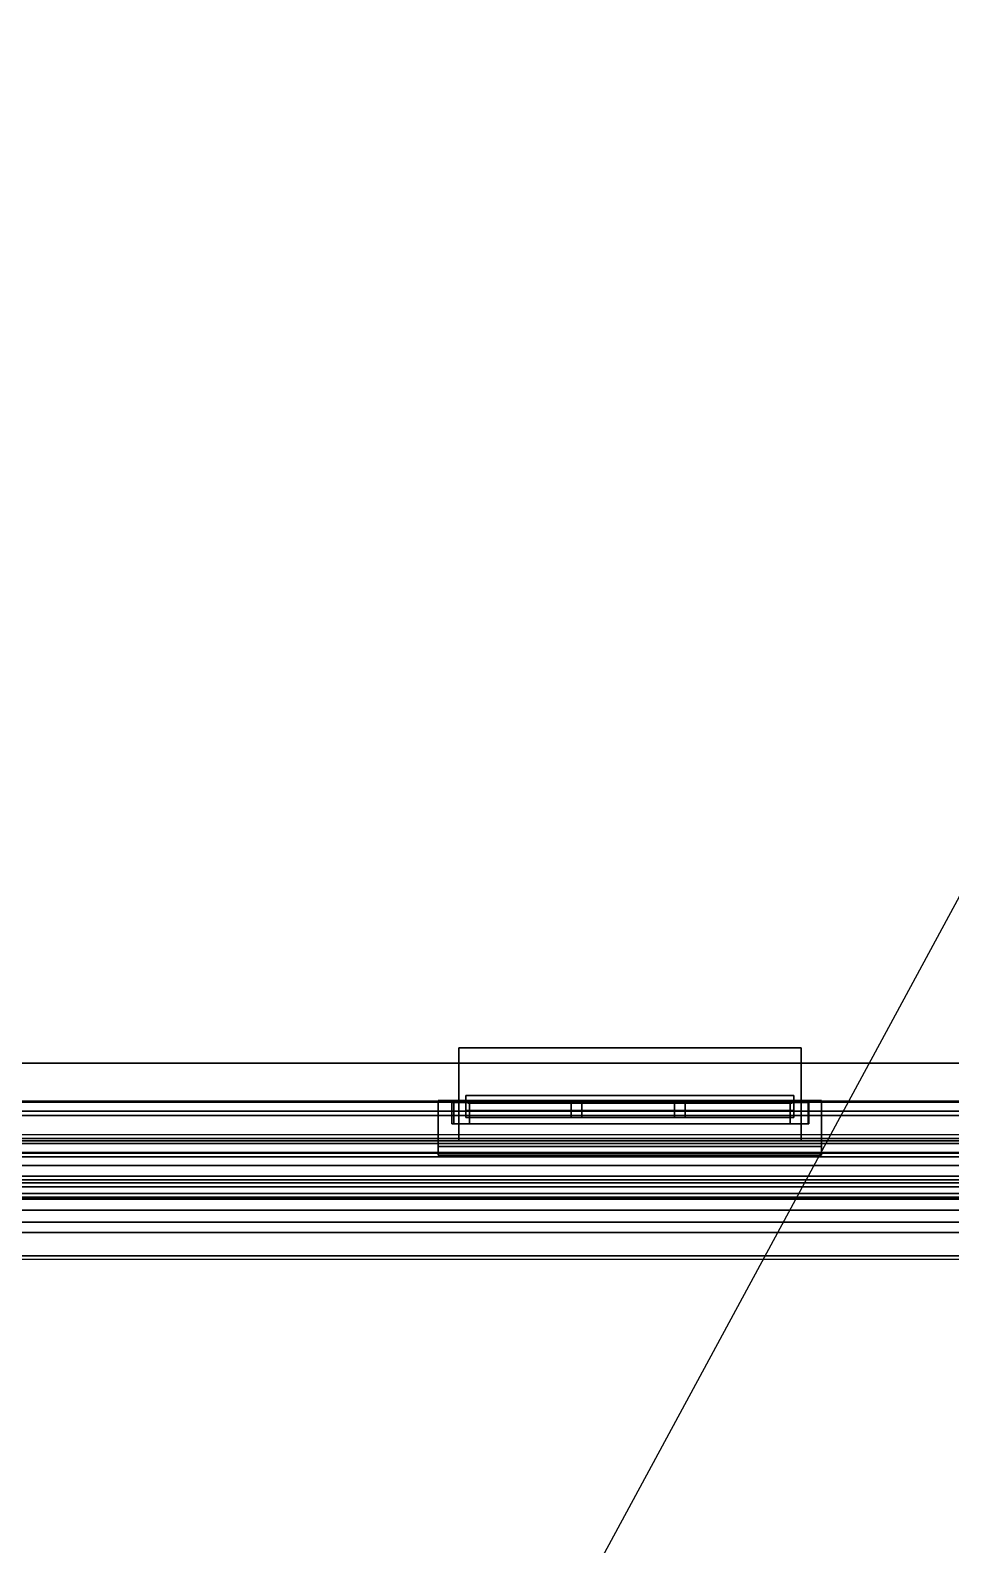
# Model space of a CAD drawing. Extents: x -152 to 154, y -106 to 95.
# Drawn here: x 51.63 to 77.45, y -63.51 to -21.02 of the extents above; entities that cross this region are included whole.
import ezdxf

# ---------------------------------------------------------------- set-up
doc = ezdxf.new("R2010")
doc.units = 0
for name, color, linetype in [('GLASS', 19, 'CONTINUOUS'), ('GROUND1', 253, 'CONTINUOUS'), ('ROOF1', 37, 'CONTINUOUS'), ('ROOF2', 59, 'CONTINUOUS'), ('WALL', 254, 'CONTINUOUS'), ('WALLBASE', 250, 'CONTINUOUS'), ('WALLCOV', 37, 'CONTINUOUS'), ('WALLVERT', 37, 'CONTINUOUS'), ('WINDOW', 9, 'CONTINUOUS')]:
    doc.layers.add(name, color=color, linetype=linetype)

msp = doc.modelspace()

# ---------------------------------------------------------------- linework, layer by layer
at = {"layer": 'GLASS'}
for points in [[(73, -51.123505, 87), (63.899994, -51.123505, 87), (63.899994, -51.123505, 61), (73, -51.123505, 61)], [(73, -51.123505, 50), (63.899994, -51.123505, 50), (63.899994, -51.123505, 24), (73, -51.123505, 24)], [(73, -51.123505, 16.5), (63.899994, -51.123505, 16.5), (63.899994, -51.123505, 5.5), (73, -51.123505, 5.5)]]:
    msp.add_3dface(points, dxfattribs=at)
at = {"layer": 'GROUND1', "invisible_edges": 8}
for points in [[(-151.5, 95, -0.075062), (-151.5, -80, -0.075062), (153.5, 95, -0.075062)], [(-151.5, -80, -0.075062), (-56.949997, -80, -0.075062), (153.5, 95, -0.075062)], [(-56.949997, -80, -0.075062), (-56.949997, -106, -0.075062), (153.5, 95, -0.075062)], [(153.5, 95, -0.075062), (-56.949997, -106, -0.075062), (58.949997, -80, -0.075062)], [(153.5, -80, -0.075062), (153.5, 95, -0.075062), (58.949997, -80, -0.075062)]]:
    msp.add_3dface(points, dxfattribs=at)
at = {"layer": 'ROOF1'}
msp.add_3dface([(127.5, -52, 105.704536), (82.527527, 10, 135.704529), (0.5, 10, 135.704529), (0.5, -52, 105.704536)], dxfattribs=at)
at = {"layer": 'ROOF2'}
msp.add_3dface([(132.100006, -55.5, 107.236023), (132.100006, 73.800003, 107.236023), (-130, 73.800003, 107.236023), (-130, -55.5, 107.236023)], dxfattribs=at)
at = {"layer": 'WALL'}
for points in [[(63.649994, -49.568542, 87.199997), (63.649994, -52.168549, 87.199997), (63.649994, -52.168549, 60.800003), (63.649994, -49.568542, 60.800003)], [(63.649994, -52.168549, 60.800003), (73.25, -52.168549, 60.800003), (73.25, -49.568542, 60.800003), (63.649994, -49.568542, 60.800003)], [(73.25, -52.168549, 87.199997), (63.649994, -52.168549, 87.199997), (63.649994, -49.568542, 87.199997), (73.25, -49.568542, 87.199997)], [(63.649994, -49.568542, 50.200001), (63.649994, -52.168549, 50.200001), (63.649994, -52.168549, 23.800003), (63.649994, -49.568542, 23.800003)], [(63.649994, -52.168549, 23.800003), (73.25, -52.168549, 23.800003), (73.25, -49.568542, 23.800003), (63.649994, -49.568542, 23.800003)], [(73.25, -52.168549, 50.200001), (63.649994, -52.168549, 50.200001), (63.649994, -49.568542, 50.200001), (73.25, -49.568542, 50.200001)], [(73.25, -52.168549, 60.800003), (73.25, -52.168549, 87.199997), (73.25, -49.568542, 87.199997), (73.25, -49.568542, 60.800003)], [(73.25, -52.168549, 23.800003), (73.25, -52.168549, 50.200001), (73.25, -49.568542, 50.200001), (73.25, -49.568542, 23.800003)]]:
    msp.add_3dface(points, dxfattribs=at)
at = {"layer": 'WALL', "invisible_edges": 8}
for points in [[(50.75, -52.168549, 60.800003), (34.75, -52.168549, 55), (57.25, -52.168549, 55)], [(41.149994, -52.168549, 87.199997), (57.25, -52.168549, 100), (34.75, -52.168549, 100)], [(50.75, -52.168549, 23.800003), (34.75, -52.168549, 19.299999), (57.25, -52.168549, 19.299999)], [(41.149994, -52.168549, 50.200001), (57.25, -52.168549, 55), (34.75, -52.168549, 55)], [(57.25, -52.168549, 100), (41.149994, -52.168549, 87.199997), (50.75, -52.168549, 87.199997)], [(57.25, -52.168549, 55), (41.149994, -52.168549, 50.200001), (50.75, -52.168549, 50.200001)], [(57.25, -52.168549, 100), (50.75, -52.168549, 60.800003), (57.25, -52.168549, 55)], [(57.25, -52.168549, 100), (50.75, -52.168549, 87.199997), (50.75, -52.168549, 60.800003)], [(57.25, -52.168549, 55), (50.75, -52.168549, 23.800003), (57.25, -52.168549, 19.299999)], [(57.25, -52.168549, 55), (50.75, -52.168549, 50.200001), (50.75, -52.168549, 23.800003)], [(73.25, -52.168549, 60.800003), (57.25, -52.168549, 55), (79.75, -52.168549, 55)], [(63.649994, -52.168549, 60.800003), (57.25, -52.168549, 55), (73.25, -52.168549, 60.800003)], [(57.25, -52.168549, 55), (63.649994, -52.168549, 60.800003), (57.25, -52.168549, 100)], [(63.649994, -52.168549, 60.800003), (63.649994, -52.168549, 87.199997), (57.25, -52.168549, 100)], [(63.649994, -52.168549, 87.199997), (79.75, -52.168549, 100), (57.25, -52.168549, 100)], [(73.25, -52.168549, 23.800003), (57.25, -52.168549, 19.299999), (79.75, -52.168549, 19.299999)], [(63.649994, -52.168549, 23.800003), (57.25, -52.168549, 19.299999), (73.25, -52.168549, 23.800003)], [(57.25, -52.168549, 19.299999), (63.649994, -52.168549, 23.800003), (57.25, -52.168549, 55)], [(63.649994, -52.168549, 23.800003), (63.649994, -52.168549, 50.200001), (57.25, -52.168549, 55)], [(63.649994, -52.168549, 50.200001), (79.75, -52.168549, 55), (57.25, -52.168549, 55)], [(79.75, -52.168549, 100), (63.649994, -52.168549, 87.199997), (73.25, -52.168549, 87.199997)], [(79.75, -52.168549, 55), (63.649994, -52.168549, 50.200001), (73.25, -52.168549, 50.200001)], [(79.75, -52.168549, 100), (73.25, -52.168549, 60.800003), (79.75, -52.168549, 55)], [(79.75, -52.168549, 100), (73.25, -52.168549, 87.199997), (73.25, -52.168549, 60.800003)], [(79.75, -52.168549, 55), (73.25, -52.168549, 23.800003), (79.75, -52.168549, 19.299999)], [(79.75, -52.168549, 55), (73.25, -52.168549, 50.200001), (73.25, -52.168549, 23.800003)]]:
    msp.add_3dface(points, dxfattribs=at)
at = {"layer": 'WALLBASE'}
for points in [[(63.649994, -49.568542, 16.700001), (63.649994, -52.168549, 16.700001), (63.649994, -52.168549, 5.300003), (63.649994, -49.568542, 5.300003)], [(63.649994, -52.168549, 5.300003), (73.25, -52.168549, 5.300003), (73.25, -49.568542, 5.300003), (63.649994, -49.568542, 5.300003)], [(73.25, -52.168549, 16.700001), (63.649994, -52.168549, 16.700001), (63.649994, -49.568542, 16.700001), (73.25, -49.568542, 16.700001)], [(73.25, -52.168549, 5.300003), (73.25, -52.168549, 16.700001), (73.25, -49.568542, 16.700001), (73.25, -49.568542, 5.300003)]]:
    msp.add_3dface(points, dxfattribs=at)
at = {"layer": 'WALLBASE', "invisible_edges": 8}
for points in [[(50.75, -52.168549, 5.300003), (34.75, -52.168549, -0.5), (57.25, -52.168549, -0.5)], [(41.149994, -52.168549, 16.700001), (57.25, -52.168549, 19.299999), (34.75, -52.168549, 19.299999)], [(57.25, -52.168549, 19.299999), (41.149994, -52.168549, 16.700001), (50.75, -52.168549, 16.700001)], [(57.25, -52.168549, 19.299999), (50.75, -52.168549, 5.300003), (57.25, -52.168549, -0.5)], [(57.25, -52.168549, 19.299999), (50.75, -52.168549, 16.700001), (50.75, -52.168549, 5.300003)], [(73.25, -52.168549, 5.300003), (57.25, -52.168549, -0.5), (79.75, -52.168549, -0.5)], [(63.649994, -52.168549, 5.300003), (57.25, -52.168549, -0.5), (73.25, -52.168549, 5.300003)], [(57.25, -52.168549, -0.5), (63.649994, -52.168549, 5.300003), (57.25, -52.168549, 19.299999)], [(63.649994, -52.168549, 5.300003), (63.649994, -52.168549, 16.700001), (57.25, -52.168549, 19.299999)], [(63.649994, -52.168549, 16.700001), (79.75, -52.168549, 19.299999), (57.25, -52.168549, 19.299999)], [(79.75, -52.168549, 19.299999), (63.649994, -52.168549, 16.700001), (73.25, -52.168549, 16.700001)], [(79.75, -52.168549, 19.299999), (73.25, -52.168549, 5.300003), (79.75, -52.168549, -0.5)], [(79.75, -52.168549, 19.299999), (73.25, -52.168549, 16.700001), (73.25, -52.168549, 5.300003)]]:
    msp.add_3dface(points, dxfattribs=at)
at = {"layer": 'WALLCOV'}
for points in [[(128.44664, -51.346649, 105.219116), (130.874268, -53.774277, 105.273132), (-128.474274, -53.774277, 105.273132), (-126.046646, -51.346649, 105.219116)], [(128.560883, -51.460892, 102.896202), (128.18959, -51.0896, 103.112289), (-125.789597, -51.0896, 103.112289), (-126.160889, -51.460892, 102.896202)], [(128.161041, -51.061035, 104.949005), (128.44664, -51.346649, 105.219116), (-126.046646, -51.346649, 105.219116), (-125.761047, -51.061035, 104.949005)], [(128.18959, -51.0896, 103.112289), (128.161041, -51.061035, 104.949005), (-125.761047, -51.061035, 104.949005), (-125.789597, -51.0896, 103.112289)], [(129.729019, -52.629028, 102.834152), (128.560883, -51.460892, 102.896202), (-126.160889, -51.460892, 102.896202), (-127.329025, -52.629028, 102.834152)], [(129.199997, -52.100006, 100.1269), (129.971191, -52.871185, 100.035751), (-127.571198, -52.871185, 100.035751), (-126.800003, -52.100006, 100.1269)], [(129.271591, -52.171585, 102.591988), (129.729019, -52.629028, 102.834152), (-127.329025, -52.629028, 102.834152), (-126.871597, -52.171585, 102.591988)], [(129.621384, -52.521393, 101.246597), (129.35231, -52.252319, 101.085152), (-126.952316, -52.252319, 101.085152), (-127.22139, -52.521393, 101.246597)], [(129.35231, -52.252319, 101.085152), (129.271591, -52.171585, 102.591988), (-126.871597, -52.171585, 102.591988), (-126.952316, -52.252319, 101.085152)], [(130.267166, -53.167175, 101.085152), (129.621384, -52.521393, 101.246597), (-127.22139, -52.521393, 101.246597), (-127.867172, -53.167175, 101.085152)], [(129.971191, -52.871185, 100.035751), (130.267166, -53.167175, 99.524506), (-127.867172, -53.167175, 99.524506), (-127.571198, -52.871185, 100.035751)], [(130.267166, -53.167175, 99.524506), (130.912964, -53.812958, 99.524506), (-128.51297, -53.812958, 99.524506), (-127.867172, -53.167175, 99.524506)], [(130.859146, -53.75914, 101.246597), (130.455521, -53.35553, 101.273506), (-128.055527, -53.35553, 101.273506), (-128.459152, -53.75914, 101.246597)], [(130.563156, -53.463165, 100.789169), (130.859146, -53.75914, 101.246597), (-128.459152, -53.75914, 101.246597), (-128.163162, -53.463165, 100.789169)], [(130.751511, -53.65152, 100.600815), (130.374802, -53.274811, 100.627716), (-127.974808, -53.274811, 100.627716), (-128.351517, -53.65152, 100.600815)], [(130.374802, -53.274811, 100.627716), (130.563156, -53.463165, 100.789169), (-128.163162, -53.463165, 100.789169), (-127.974808, -53.274811, 100.627716)], [(130.455521, -53.35553, 101.273506), (130.267166, -53.167175, 101.085152), (-127.867172, -53.167175, 101.085152), (-128.055527, -53.35553, 101.273506)], [(130.874268, -53.774277, 105.273132), (131.216995, -54.117004, 105.543243), (-128.817001, -54.117004, 105.543243), (-128.474274, -53.774277, 105.273132)], [(130.912964, -53.812958, 99.766678), (130.751511, -53.65152, 100.008842), (-128.351517, -53.65152, 100.008842), (-128.51297, -53.812958, 99.766678)], [(130.912964, -53.812958, 99.524506), (130.912964, -53.812958, 99.766678), (-128.51297, -53.812958, 99.766678), (-128.51297, -53.812958, 99.524506)], [(130.751511, -53.65152, 100.008842), (130.751511, -53.65152, 100.600815), (-128.351517, -53.65152, 100.600815), (-128.351517, -53.65152, 100.008842)], [(131.216995, -54.117004, 106.029434), (131.559723, -54.459732, 106.056442), (-129.159729, -54.459732, 106.056442), (-128.817001, -54.117004, 106.029434)], [(131.216995, -54.117004, 105.543243), (131.216995, -54.117004, 106.029434), (-128.817001, -54.117004, 106.029434), (-128.817001, -54.117004, 105.543243)], [(131.845322, -54.745331, 106.677689), (132.502213, -55.402222, 106.785728), (-130.102219, -55.402222, 106.785728), (-129.445328, -54.745331, 106.677689)], [(131.559723, -54.459732, 106.434586), (131.845322, -54.745331, 106.677689), (-129.445328, -54.745331, 106.677689), (-129.159729, -54.459732, 106.434586)], [(131.559723, -54.459732, 106.056442), (131.559723, -54.459732, 106.434586), (-129.159729, -54.459732, 106.434586), (-129.159729, -54.459732, 106.056442)], [(132.502213, -55.402222, 106.785728), (132.507172, -55.407181, 107.244904), (-130.107178, -55.407181, 107.244904), (-130.102219, -55.402222, 106.785728)]]:
    msp.add_3dface(points, dxfattribs=at)
at = {"layer": 'WALLVERT'}
for points in [[(-120.5, -50, 19), (-120.5, -50, 22), (124.5, -50, 22), (124.5, -50, 19)], [(-120.5, -50, 22), (-120.5, -52.5, 22), (124.5, -52.5, 22), (124.5, -50, 22)], [(124.5, -52.5, 19), (-120.5, -52.5, 19), (-120.5, -50, 19), (124.5, -50, 19)], [(124.5, -52.5, 22), (-120.5, -52.5, 22), (-120.5, -52.5, 19), (124.5, -52.5, 19)]]:
    msp.add_3dface(points, dxfattribs=at)
at = {"layer": 'WINDOW'}
for points in [[(73.050003, -50.899994, 71.849998), (63.849991, -50.899994, 71.849998), (63.849991, -50.899994, 72.150002), (73.050003, -50.899994, 72.150002)], [(63.849991, -50.899994, 72.150002), (63.849991, -51.323502, 72.150002), (73.050003, -51.323502, 72.150002), (73.050003, -50.899994, 72.150002)], [(63.849991, -50.899994, 71.849998), (63.849991, -51.323502, 71.849998), (63.849991, -51.323502, 72.150002), (63.849991, -50.899994, 72.150002)], [(73.050003, -51.323502, 71.849998), (63.849991, -51.323502, 71.849998), (63.849991, -50.899994, 71.849998), (73.050003, -50.899994, 71.849998)], [(73.050003, -50.899994, 34.849998), (63.849991, -50.899994, 34.849998), (63.849991, -50.899994, 35.150002), (73.050003, -50.899994, 35.150002)], [(63.849991, -50.899994, 35.150002), (63.849991, -51.323502, 35.150002), (73.050003, -51.323502, 35.150002), (73.050003, -50.899994, 35.150002)], [(63.849991, -50.899994, 34.849998), (63.849991, -51.323502, 34.849998), (63.849991, -51.323502, 35.150002), (63.849991, -50.899994, 35.150002)], [(73.050003, -51.323502, 34.849998), (63.849991, -51.323502, 34.849998), (63.849991, -50.899994, 34.849998), (73.050003, -50.899994, 34.849998)], [(73.050003, -51.323502, 72.150002), (73.050003, -51.323502, 71.849998), (73.050003, -50.899994, 71.849998), (73.050003, -50.899994, 72.150002)], [(73.050003, -51.323502, 35.150002), (73.050003, -51.323502, 34.849998), (73.050003, -50.899994, 34.849998), (73.050003, -50.899994, 35.150002)], [(73.825745, -51.045197, 60.849998), (63.074249, -51.045197, 60.849998), (63.074249, -51.045197, 61.150002), (73.825745, -51.045197, 61.150002)], [(73.825745, -52.57782, 60.849998), (63.074249, -52.57782, 60.849998), (63.074249, -51.045197, 60.849998), (73.825745, -51.045197, 60.849998)], [(63.074249, -51.045197, 61.150002), (63.074249, -52.336792, 61.150002), (73.825745, -52.336792, 61.150002), (73.825745, -51.045197, 61.150002)], [(63.074249, -51.045197, 60.550003), (63.074249, -51.045197, 60.849998), (73.825745, -51.045197, 60.849998), (73.825745, -51.045197, 60.550003)], [(63.074249, -51.045197, 60.849998), (63.074249, -52.57782, 60.849998), (73.825745, -52.57782, 60.849998), (73.825745, -51.045197, 60.849998)], [(73.825745, -52.336792, 60.550003), (63.074249, -52.336792, 60.550003), (63.074249, -51.045197, 60.550003), (73.825745, -51.045197, 60.550003)], [(73.825745, -51.045197, 23.849998), (63.074249, -51.045197, 23.849998), (63.074249, -51.045197, 24.150002), (73.825745, -51.045197, 24.150002)], [(73.825745, -52.57782, 23.849998), (63.074249, -52.57782, 23.849998), (63.074249, -51.045197, 23.849998), (73.825745, -51.045197, 23.849998)], [(63.074249, -51.045197, 24.150002), (63.074249, -52.336792, 24.150002), (73.825745, -52.336792, 24.150002), (73.825745, -51.045197, 24.150002)], [(63.074249, -51.045197, 23.550003), (63.074249, -51.045197, 23.849998), (73.825745, -51.045197, 23.849998), (73.825745, -51.045197, 23.550003)], [(63.074249, -51.045197, 23.849998), (63.074249, -52.57782, 23.849998), (73.825745, -52.57782, 23.849998), (73.825745, -51.045197, 23.849998)], [(73.825745, -52.336792, 23.550003), (63.074249, -52.336792, 23.550003), (63.074249, -51.045197, 23.550003), (73.825745, -51.045197, 23.550003)], [(73.825745, -51.045197, 5.349998), (63.074249, -51.045197, 5.349998), (63.074249, -51.045197, 5.650002), (73.825745, -51.045197, 5.650002)], [(73.825745, -52.57782, 5.349998), (63.074249, -52.57782, 5.349998), (63.074249, -51.045197, 5.349998), (73.825745, -51.045197, 5.349998)], [(63.074249, -51.045197, 5.650002), (63.074249, -52.336792, 5.650002), (73.825745, -52.336792, 5.650002), (73.825745, -51.045197, 5.650002)], [(63.074249, -51.045197, 5.050003), (63.074249, -51.045197, 5.349998), (73.825745, -51.045197, 5.349998), (73.825745, -51.045197, 5.050003)], [(63.074249, -51.045197, 5.349998), (63.074249, -52.57782, 5.349998), (73.825745, -52.57782, 5.349998), (73.825745, -51.045197, 5.349998)], [(73.825745, -52.336792, 5.050003), (63.074249, -52.336792, 5.050003), (63.074249, -51.045197, 5.050003), (73.825745, -51.045197, 5.050003)], [(63.949997, -51.699997, 60.626999), (63.449997, -51.699997, 60.626999), (63.449997, -51.100006, 60.626999), (63.949997, -51.100006, 60.626999)], [(63.449997, -51.100006, 87.488998), (63.449997, -51.699997, 87.488998), (63.949997, -51.699997, 87.488998), (63.949997, -51.100006, 87.488998)], [(63.449997, -51.100006, 60.626999), (63.449997, -51.100006, 87.488998), (63.949997, -51.100006, 87.488998), (63.949997, -51.100006, 60.626999)], [(63.449997, -51.699997, 60.626999), (63.449997, -51.699997, 87.488998), (63.449997, -51.100006, 87.488998), (63.449997, -51.100006, 60.626999)], [(63.949997, -51.699997, 23.626999), (63.449997, -51.699997, 23.626999), (63.449997, -51.100006, 23.626999), (63.949997, -51.100006, 23.626999)], [(63.449997, -51.100006, 50.488998), (63.449997, -51.699997, 50.488998), (63.949997, -51.699997, 50.488998), (63.949997, -51.100006, 50.488998)], [(63.449997, -51.100006, 23.626999), (63.449997, -51.100006, 50.488998), (63.949997, -51.100006, 50.488998), (63.949997, -51.100006, 23.626999)], [(63.449997, -51.699997, 23.626999), (63.449997, -51.699997, 50.488998), (63.449997, -51.100006, 50.488998), (63.449997, -51.100006, 23.626999)], [(63.949997, -51.699997, 5.126999), (63.449997, -51.699997, 5.126999), (63.449997, -51.100006, 5.126999), (63.949997, -51.100006, 5.126999)], [(63.449997, -51.100006, 16.988998), (63.449997, -51.699997, 16.988998), (63.949997, -51.699997, 16.988998), (63.949997, -51.100006, 16.988998)], [(63.449997, -51.100006, 5.126999), (63.449997, -51.100006, 16.988998), (63.949997, -51.100006, 16.988998), (63.949997, -51.100006, 5.126999)], [(63.449997, -51.699997, 5.126999), (63.449997, -51.699997, 16.988998), (63.449997, -51.100006, 16.988998), (63.449997, -51.100006, 5.126999)], [(63.511002, -51.100006, 87.5), (63.511002, -51.699997, 87.5), (73.472992, -51.699997, 87.5), (73.472992, -51.100006, 87.5)], [(63.511002, -51.100006, 87), (63.511002, -51.699997, 87), (63.511002, -51.699997, 87.5), (63.511002, -51.100006, 87.5)], [(73.472992, -51.100006, 87), (63.511002, -51.100006, 87), (63.511002, -51.100006, 87.5), (73.472992, -51.100006, 87.5)], [(73.472992, -51.699997, 87), (63.511002, -51.699997, 87), (63.511002, -51.100006, 87), (73.472992, -51.100006, 87)], [(63.511002, -51.100006, 50.5), (63.511002, -51.699997, 50.5), (73.472992, -51.699997, 50.5), (73.472992, -51.100006, 50.5)], [(63.511002, -51.100006, 50), (63.511002, -51.699997, 50), (63.511002, -51.699997, 50.5), (63.511002, -51.100006, 50.5)], [(73.472992, -51.100006, 50), (63.511002, -51.100006, 50), (63.511002, -51.100006, 50.5), (73.472992, -51.100006, 50.5)], [(73.472992, -51.699997, 50), (63.511002, -51.699997, 50), (63.511002, -51.100006, 50), (73.472992, -51.100006, 50)], [(63.511002, -51.100006, 17), (63.511002, -51.699997, 17), (73.472992, -51.699997, 17), (73.472992, -51.100006, 17)], [(63.511002, -51.100006, 16.5), (63.511002, -51.699997, 16.5), (63.511002, -51.699997, 17), (63.511002, -51.100006, 17)], [(73.472992, -51.100006, 16.5), (63.511002, -51.100006, 16.5), (63.511002, -51.100006, 17), (73.472992, -51.100006, 17)], [(73.472992, -51.699997, 16.5), (63.511002, -51.699997, 16.5), (63.511002, -51.100006, 16.5), (73.472992, -51.100006, 16.5)], [(73.050003, -51.100006, 64.449997), (63.849991, -51.100006, 64.449997), (63.849991, -51.100006, 64.75), (73.050003, -51.100006, 64.75)], [(63.849991, -51.100006, 64.75), (63.849991, -51.523499, 64.75), (73.050003, -51.523499, 64.75), (73.050003, -51.100006, 64.75)], [(63.849991, -51.100006, 64.449997), (63.849991, -51.523499, 64.449997), (63.849991, -51.523499, 64.75), (63.849991, -51.100006, 64.75)], [(73.050003, -51.523499, 64.449997), (63.849991, -51.523499, 64.449997), (63.849991, -51.100006, 64.449997), (73.050003, -51.100006, 64.449997)], [(73.050003, -51.100006, 68.25), (63.849991, -51.100006, 68.25), (63.849991, -51.100006, 68.550003), (73.050003, -51.100006, 68.550003)], [(63.849991, -51.100006, 68.550003), (63.849991, -51.523499, 68.550003), (73.050003, -51.523499, 68.550003), (73.050003, -51.100006, 68.550003)], [(63.849991, -51.100006, 68.25), (63.849991, -51.523499, 68.25), (63.849991, -51.523499, 68.550003), (63.849991, -51.100006, 68.550003)], [(73.050003, -51.523499, 68.25), (63.849991, -51.523499, 68.25), (63.849991, -51.100006, 68.25), (73.050003, -51.100006, 68.25)], [(73.050003, -51.100006, 71.998505), (63.849991, -51.100006, 71.998505), (63.849991, -51.100006, 72.601501), (73.050003, -51.100006, 72.601501)], [(63.849991, -51.100006, 72.601501), (63.849991, -51.523499, 72.601501), (73.050003, -51.523499, 72.601501), (73.050003, -51.100006, 72.601501)], [(63.849991, -51.100006, 71.998505), (63.849991, -51.523499, 71.998505), (63.849991, -51.523499, 72.601501), (63.849991, -51.100006, 72.601501)], [(73.050003, -51.523499, 71.998505), (63.849991, -51.523499, 71.998505), (63.849991, -51.100006, 71.998505), (73.050003, -51.100006, 71.998505)], [(73.050003, -51.100006, 75.849998), (63.849991, -51.100006, 75.849998), (63.849991, -51.100006, 76.150002), (73.050003, -51.100006, 76.150002)], [(63.849991, -51.100006, 76.150002), (63.849991, -51.523499, 76.150002), (73.050003, -51.523499, 76.150002), (73.050003, -51.100006, 76.150002)], [(63.849991, -51.100006, 75.849998), (63.849991, -51.523499, 75.849998), (63.849991, -51.523499, 76.150002), (63.849991, -51.100006, 76.150002)], [(73.050003, -51.523499, 75.849998), (63.849991, -51.523499, 75.849998), (63.849991, -51.100006, 75.849998), (73.050003, -51.100006, 75.849998)], [(73.050003, -51.100006, 79.449997), (63.849991, -51.100006, 79.449997), (63.849991, -51.100006, 79.75), (73.050003, -51.100006, 79.75)], [(63.849991, -51.100006, 79.75), (63.849991, -51.523499, 79.75), (73.050003, -51.523499, 79.75), (73.050003, -51.100006, 79.75)], [(63.849991, -51.100006, 79.449997), (63.849991, -51.523499, 79.449997), (63.849991, -51.523499, 79.75), (63.849991, -51.100006, 79.75)], [(73.050003, -51.523499, 79.449997), (63.849991, -51.523499, 79.449997), (63.849991, -51.100006, 79.449997), (73.050003, -51.100006, 79.449997)], [(73.050003, -51.100006, 83.25), (63.849991, -51.100006, 83.25), (63.849991, -51.100006, 83.550003), (73.050003, -51.100006, 83.550003)], [(63.849991, -51.100006, 83.550003), (63.849991, -51.523499, 83.550003), (73.050003, -51.523499, 83.550003), (73.050003, -51.100006, 83.550003)], [(63.849991, -51.100006, 83.25), (63.849991, -51.523499, 83.25), (63.849991, -51.523499, 83.550003), (63.849991, -51.100006, 83.550003)], [(73.050003, -51.523499, 83.25), (63.849991, -51.523499, 83.25), (63.849991, -51.100006, 83.25), (73.050003, -51.100006, 83.25)], [(73.050003, -51.100006, 27.450001), (63.849991, -51.100006, 27.450001), (63.849991, -51.100006, 27.75), (73.050003, -51.100006, 27.75)], [(63.849991, -51.100006, 27.75), (63.849991, -51.523499, 27.75), (73.050003, -51.523499, 27.75), (73.050003, -51.100006, 27.75)], [(63.849991, -51.100006, 27.450001), (63.849991, -51.523499, 27.450001), (63.849991, -51.523499, 27.75), (63.849991, -51.100006, 27.75)], [(73.050003, -51.523499, 27.450001), (63.849991, -51.523499, 27.450001), (63.849991, -51.100006, 27.450001), (73.050003, -51.100006, 27.450001)], [(73.050003, -51.100006, 31.25), (63.849991, -51.100006, 31.25), (63.849991, -51.100006, 31.549999), (73.050003, -51.100006, 31.549999)], [(63.849991, -51.100006, 31.549999), (63.849991, -51.523499, 31.549999), (73.050003, -51.523499, 31.549999), (73.050003, -51.100006, 31.549999)], [(63.849991, -51.100006, 31.25), (63.849991, -51.523499, 31.25), (63.849991, -51.523499, 31.549999), (63.849991, -51.100006, 31.549999)], [(73.050003, -51.523499, 31.25), (63.849991, -51.523499, 31.25), (63.849991, -51.100006, 31.25), (73.050003, -51.100006, 31.25)], [(73.050003, -51.100006, 34.998501), (63.849991, -51.100006, 34.998501), (63.849991, -51.100006, 35.601501), (73.050003, -51.100006, 35.601501)], [(63.849991, -51.100006, 35.601501), (63.849991, -51.523499, 35.601501), (73.050003, -51.523499, 35.601501), (73.050003, -51.100006, 35.601501)], [(63.849991, -51.100006, 34.998501), (63.849991, -51.523499, 34.998501), (63.849991, -51.523499, 35.601501), (63.849991, -51.100006, 35.601501)], [(73.050003, -51.523499, 34.998501), (63.849991, -51.523499, 34.998501), (63.849991, -51.100006, 34.998501), (73.050003, -51.100006, 34.998501)], [(73.050003, -51.100006, 38.849998), (63.849991, -51.100006, 38.849998), (63.849991, -51.100006, 39.150002), (73.050003, -51.100006, 39.150002)], [(63.849991, -51.100006, 39.150002), (63.849991, -51.523499, 39.150002), (73.050003, -51.523499, 39.150002), (73.050003, -51.100006, 39.150002)], [(63.849991, -51.100006, 38.849998), (63.849991, -51.523499, 38.849998), (63.849991, -51.523499, 39.150002), (63.849991, -51.100006, 39.150002)], [(73.050003, -51.523499, 38.849998), (63.849991, -51.523499, 38.849998), (63.849991, -51.100006, 38.849998), (73.050003, -51.100006, 38.849998)], [(73.050003, -51.100006, 42.450001), (63.849991, -51.100006, 42.450001), (63.849991, -51.100006, 42.75), (73.050003, -51.100006, 42.75)], [(63.849991, -51.100006, 42.75), (63.849991, -51.523499, 42.75), (73.050003, -51.523499, 42.75), (73.050003, -51.100006, 42.75)], [(63.849991, -51.100006, 42.450001), (63.849991, -51.523499, 42.450001), (63.849991, -51.523499, 42.75), (63.849991, -51.100006, 42.75)], [(73.050003, -51.523499, 42.450001), (63.849991, -51.523499, 42.450001), (63.849991, -51.100006, 42.450001), (73.050003, -51.100006, 42.450001)], [(73.050003, -51.100006, 46.25), (63.849991, -51.100006, 46.25), (63.849991, -51.100006, 46.549999), (73.050003, -51.100006, 46.549999)], [(63.849991, -51.100006, 46.549999), (63.849991, -51.523499, 46.549999), (73.050003, -51.523499, 46.549999), (73.050003, -51.100006, 46.549999)], [(63.849991, -51.100006, 46.25), (63.849991, -51.523499, 46.25), (63.849991, -51.523499, 46.549999), (63.849991, -51.100006, 46.549999)], [(73.050003, -51.523499, 46.25), (63.849991, -51.523499, 46.25), (63.849991, -51.100006, 46.25), (73.050003, -51.100006, 46.25)], [(73.050003, -51.100006, 8.950001), (63.849991, -51.100006, 8.950001), (63.849991, -51.100006, 9.25), (73.050003, -51.100006, 9.25)], [(63.849991, -51.100006, 9.25), (63.849991, -51.523499, 9.25), (73.050003, -51.523499, 9.25), (73.050003, -51.100006, 9.25)], [(63.849991, -51.100006, 8.950001), (63.849991, -51.523499, 8.950001), (63.849991, -51.523499, 9.25), (63.849991, -51.100006, 9.25)], [(73.050003, -51.523499, 8.950001), (63.849991, -51.523499, 8.950001), (63.849991, -51.100006, 8.950001), (73.050003, -51.100006, 8.950001)], [(73.050003, -51.100006, 12.75), (63.849991, -51.100006, 12.75), (63.849991, -51.100006, 13.049999), (73.050003, -51.100006, 13.049999)], [(63.849991, -51.100006, 13.049999), (63.849991, -51.523499, 13.049999), (73.050003, -51.523499, 13.049999), (73.050003, -51.100006, 13.049999)], [(63.849991, -51.100006, 12.75), (63.849991, -51.523499, 12.75), (63.849991, -51.523499, 13.049999), (63.849991, -51.100006, 13.049999)], [(73.050003, -51.523499, 12.75), (63.849991, -51.523499, 12.75), (63.849991, -51.100006, 12.75), (73.050003, -51.100006, 12.75)], [(63.849991, -51.323502, 72.150002), (63.849991, -51.323502, 71.849998), (73.050003, -51.323502, 71.849998), (73.050003, -51.323502, 72.150002)], [(63.849991, -51.323502, 35.150002), (63.849991, -51.323502, 34.849998), (73.050003, -51.323502, 34.849998), (73.050003, -51.323502, 35.150002)], [(63.949997, -51.100006, 87.488998), (63.949997, -51.699997, 87.488998), (63.949997, -51.699997, 60.626999), (63.949997, -51.100006, 60.626999)], [(63.949997, -51.100006, 50.488998), (63.949997, -51.699997, 50.488998), (63.949997, -51.699997, 23.626999), (63.949997, -51.100006, 23.626999)], [(63.949997, -51.100006, 16.988998), (63.949997, -51.699997, 16.988998), (63.949997, -51.699997, 5.126999), (63.949997, -51.100006, 5.126999)], [(67.099991, -51.100006, 87.399994), (67.099991, -51.100006, 61.099998), (66.800003, -51.100006, 61.099998), (66.800003, -51.100006, 87.399994)], [(66.800003, -51.100006, 61.099998), (66.800003, -51.523499, 61.099998), (66.800003, -51.523499, 87.399994), (66.800003, -51.100006, 87.399994)], [(67.099991, -51.100006, 61.099998), (67.099991, -51.523499, 61.099998), (66.800003, -51.523499, 61.099998), (66.800003, -51.100006, 61.099998)], [(66.800003, -51.523499, 87.399994), (67.099991, -51.523499, 87.399994), (67.099991, -51.100006, 87.399994), (66.800003, -51.100006, 87.399994)], [(67.099991, -51.100006, 50.399998), (67.099991, -51.100006, 24.099998), (66.800003, -51.100006, 24.099998), (66.800003, -51.100006, 50.399998)], [(66.800003, -51.100006, 24.099998), (66.800003, -51.523499, 24.099998), (66.800003, -51.523499, 50.399998), (66.800003, -51.100006, 50.399998)], [(67.099991, -51.100006, 24.099998), (67.099991, -51.523499, 24.099998), (66.800003, -51.523499, 24.099998), (66.800003, -51.100006, 24.099998)], [(66.800003, -51.523499, 50.399998), (67.099991, -51.523499, 50.399998), (67.099991, -51.100006, 50.399998), (66.800003, -51.100006, 50.399998)], [(67.099991, -51.100006, 16.899998), (67.099991, -51.100006, 5.599998), (66.800003, -51.100006, 5.599998), (66.800003, -51.100006, 16.899998)], [(66.800003, -51.100006, 5.599998), (66.800003, -51.523499, 5.599998), (66.800003, -51.523499, 16.899998), (66.800003, -51.100006, 16.899998)], [(67.099991, -51.100006, 5.599998), (67.099991, -51.523499, 5.599998), (66.800003, -51.523499, 5.599998), (66.800003, -51.100006, 5.599998)], [(66.800003, -51.523499, 16.899998), (67.099991, -51.523499, 16.899998), (67.099991, -51.100006, 16.899998), (66.800003, -51.100006, 16.899998)], [(67.099991, -51.523499, 87.399994), (67.099991, -51.523499, 61.099998), (67.099991, -51.100006, 61.099998), (67.099991, -51.100006, 87.399994)], [(67.099991, -51.523499, 50.399998), (67.099991, -51.523499, 24.099998), (67.099991, -51.100006, 24.099998), (67.099991, -51.100006, 50.399998)], [(67.099991, -51.523499, 16.899998), (67.099991, -51.523499, 5.599998), (67.099991, -51.100006, 5.599998), (67.099991, -51.100006, 16.899998)], [(70, -51.100006, 87.399994), (70, -51.100006, 61.099998), (69.699997, -51.100006, 61.099998), (69.699997, -51.100006, 87.399994)], [(69.699997, -51.100006, 61.099998), (69.699997, -51.523499, 61.099998), (69.699997, -51.523499, 87.399994), (69.699997, -51.100006, 87.399994)], [(70, -51.100006, 61.099998), (70, -51.523499, 61.099998), (69.699997, -51.523499, 61.099998), (69.699997, -51.100006, 61.099998)], [(69.699997, -51.523499, 87.399994), (70, -51.523499, 87.399994), (70, -51.100006, 87.399994), (69.699997, -51.100006, 87.399994)], [(70, -51.100006, 50.399998), (70, -51.100006, 24.099998), (69.699997, -51.100006, 24.099998), (69.699997, -51.100006, 50.399998)], [(69.699997, -51.100006, 24.099998), (69.699997, -51.523499, 24.099998), (69.699997, -51.523499, 50.399998), (69.699997, -51.100006, 50.399998)], [(70, -51.100006, 24.099998), (70, -51.523499, 24.099998), (69.699997, -51.523499, 24.099998), (69.699997, -51.100006, 24.099998)], [(69.699997, -51.523499, 50.399998), (70, -51.523499, 50.399998), (70, -51.100006, 50.399998), (69.699997, -51.100006, 50.399998)], [(70, -51.100006, 16.899998), (70, -51.100006, 5.599998), (69.699997, -51.100006, 5.599998), (69.699997, -51.100006, 16.899998)], [(69.699997, -51.100006, 5.599998), (69.699997, -51.523499, 5.599998), (69.699997, -51.523499, 16.899998), (69.699997, -51.100006, 16.899998)], [(70, -51.100006, 5.599998), (70, -51.523499, 5.599998), (69.699997, -51.523499, 5.599998), (69.699997, -51.100006, 5.599998)], [(69.699997, -51.523499, 16.899998), (70, -51.523499, 16.899998), (70, -51.100006, 16.899998), (69.699997, -51.100006, 16.899998)], [(70, -51.523499, 87.399994), (70, -51.523499, 61.099998), (70, -51.100006, 61.099998), (70, -51.100006, 87.399994)], [(70, -51.523499, 50.399998), (70, -51.523499, 24.099998), (70, -51.100006, 24.099998), (70, -51.100006, 50.399998)], [(70, -51.523499, 16.899998), (70, -51.523499, 5.599998), (70, -51.100006, 5.599998), (70, -51.100006, 16.899998)], [(73.449997, -51.699997, 60.626999), (72.949997, -51.699997, 60.626999), (72.949997, -51.100006, 60.626999), (73.449997, -51.100006, 60.626999)], [(72.949997, -51.100006, 87.488998), (72.949997, -51.699997, 87.488998), (73.449997, -51.699997, 87.488998), (73.449997, -51.100006, 87.488998)], [(72.949997, -51.100006, 60.626999), (72.949997, -51.100006, 87.488998), (73.449997, -51.100006, 87.488998), (73.449997, -51.100006, 60.626999)], [(72.949997, -51.699997, 60.626999), (72.949997, -51.699997, 87.488998), (72.949997, -51.100006, 87.488998), (72.949997, -51.100006, 60.626999)], [(73.449997, -51.699997, 23.626999), (72.949997, -51.699997, 23.626999), (72.949997, -51.100006, 23.626999), (73.449997, -51.100006, 23.626999)], [(72.949997, -51.100006, 50.488998), (72.949997, -51.699997, 50.488998), (73.449997, -51.699997, 50.488998), (73.449997, -51.100006, 50.488998)], [(72.949997, -51.100006, 23.626999), (72.949997, -51.100006, 50.488998), (73.449997, -51.100006, 50.488998), (73.449997, -51.100006, 23.626999)], [(72.949997, -51.699997, 23.626999), (72.949997, -51.699997, 50.488998), (72.949997, -51.100006, 50.488998), (72.949997, -51.100006, 23.626999)], [(73.449997, -51.699997, 5.126999), (72.949997, -51.699997, 5.126999), (72.949997, -51.100006, 5.126999), (73.449997, -51.100006, 5.126999)], [(72.949997, -51.100006, 16.988998), (72.949997, -51.699997, 16.988998), (73.449997, -51.699997, 16.988998), (73.449997, -51.100006, 16.988998)], [(72.949997, -51.100006, 5.126999), (72.949997, -51.100006, 16.988998), (73.449997, -51.100006, 16.988998), (73.449997, -51.100006, 5.126999)], [(72.949997, -51.699997, 5.126999), (72.949997, -51.699997, 16.988998), (72.949997, -51.100006, 16.988998), (72.949997, -51.100006, 5.126999)], [(73.050003, -51.523499, 64.75), (73.050003, -51.523499, 64.449997), (73.050003, -51.100006, 64.449997), (73.050003, -51.100006, 64.75)], [(73.050003, -51.523499, 68.550003), (73.050003, -51.523499, 68.25), (73.050003, -51.100006, 68.25), (73.050003, -51.100006, 68.550003)], [(73.050003, -51.523499, 72.601501), (73.050003, -51.523499, 71.998505), (73.050003, -51.100006, 71.998505), (73.050003, -51.100006, 72.601501)], [(73.050003, -51.523499, 76.150002), (73.050003, -51.523499, 75.849998), (73.050003, -51.100006, 75.849998), (73.050003, -51.100006, 76.150002)], [(73.050003, -51.523499, 79.75), (73.050003, -51.523499, 79.449997), (73.050003, -51.100006, 79.449997), (73.050003, -51.100006, 79.75)], [(73.050003, -51.523499, 83.550003), (73.050003, -51.523499, 83.25), (73.050003, -51.100006, 83.25), (73.050003, -51.100006, 83.550003)], [(73.050003, -51.523499, 27.75), (73.050003, -51.523499, 27.450001), (73.050003, -51.100006, 27.450001), (73.050003, -51.100006, 27.75)], [(73.050003, -51.523499, 31.549999), (73.050003, -51.523499, 31.25), (73.050003, -51.100006, 31.25), (73.050003, -51.100006, 31.549999)], [(73.050003, -51.523499, 35.601501), (73.050003, -51.523499, 34.998501), (73.050003, -51.100006, 34.998501), (73.050003, -51.100006, 35.601501)], [(73.050003, -51.523499, 39.150002), (73.050003, -51.523499, 38.849998), (73.050003, -51.100006, 38.849998), (73.050003, -51.100006, 39.150002)], [(73.050003, -51.523499, 42.75), (73.050003, -51.523499, 42.450001), (73.050003, -51.100006, 42.450001), (73.050003, -51.100006, 42.75)], [(73.050003, -51.523499, 46.549999), (73.050003, -51.523499, 46.25), (73.050003, -51.100006, 46.25), (73.050003, -51.100006, 46.549999)], [(73.050003, -51.523499, 9.25), (73.050003, -51.523499, 8.950001), (73.050003, -51.100006, 8.950001), (73.050003, -51.100006, 9.25)], [(73.050003, -51.523499, 13.049999), (73.050003, -51.523499, 12.75), (73.050003, -51.100006, 12.75), (73.050003, -51.100006, 13.049999)], [(73.449997, -51.100006, 87.488998), (73.449997, -51.699997, 87.488998), (73.449997, -51.699997, 60.626999), (73.449997, -51.100006, 60.626999)], [(73.449997, -51.100006, 50.488998), (73.449997, -51.699997, 50.488998), (73.449997, -51.699997, 23.626999), (73.449997, -51.100006, 23.626999)], [(73.449997, -51.100006, 16.988998), (73.449997, -51.699997, 16.988998), (73.449997, -51.699997, 5.126999), (73.449997, -51.100006, 5.126999)], [(73.472992, -51.699997, 87.5), (73.472992, -51.699997, 87), (73.472992, -51.100006, 87), (73.472992, -51.100006, 87.5)], [(73.472992, -51.699997, 50.5), (73.472992, -51.699997, 50), (73.472992, -51.100006, 50), (73.472992, -51.100006, 50.5)], [(73.472992, -51.699997, 17), (73.472992, -51.699997, 16.5), (73.472992, -51.100006, 16.5), (73.472992, -51.100006, 17)], [(63.949997, -51.699997, 87.488998), (63.449997, -51.699997, 87.488998), (63.449997, -51.699997, 60.626999), (63.949997, -51.699997, 60.626999)], [(63.949997, -51.699997, 50.488998), (63.449997, -51.699997, 50.488998), (63.449997, -51.699997, 23.626999), (63.949997, -51.699997, 23.626999)], [(63.949997, -51.699997, 16.988998), (63.449997, -51.699997, 16.988998), (63.449997, -51.699997, 5.126999), (63.949997, -51.699997, 5.126999)], [(63.511002, -51.699997, 87.5), (63.511002, -51.699997, 87), (73.472992, -51.699997, 87), (73.472992, -51.699997, 87.5)], [(63.511002, -51.699997, 50.5), (63.511002, -51.699997, 50), (73.472992, -51.699997, 50), (73.472992, -51.699997, 50.5)], [(63.511002, -51.699997, 17), (63.511002, -51.699997, 16.5), (73.472992, -51.699997, 16.5), (73.472992, -51.699997, 17)], [(63.849991, -51.523499, 64.75), (63.849991, -51.523499, 64.449997), (73.050003, -51.523499, 64.449997), (73.050003, -51.523499, 64.75)], [(63.849991, -51.523499, 68.550003), (63.849991, -51.523499, 68.25), (73.050003, -51.523499, 68.25), (73.050003, -51.523499, 68.550003)], [(63.849991, -51.523499, 72.601501), (63.849991, -51.523499, 71.998505), (73.050003, -51.523499, 71.998505), (73.050003, -51.523499, 72.601501)], [(63.849991, -51.523499, 76.150002), (63.849991, -51.523499, 75.849998), (73.050003, -51.523499, 75.849998), (73.050003, -51.523499, 76.150002)], [(63.849991, -51.523499, 79.75), (63.849991, -51.523499, 79.449997), (73.050003, -51.523499, 79.449997), (73.050003, -51.523499, 79.75)], [(63.849991, -51.523499, 83.550003), (63.849991, -51.523499, 83.25), (73.050003, -51.523499, 83.25), (73.050003, -51.523499, 83.550003)], [(63.849991, -51.523499, 27.75), (63.849991, -51.523499, 27.450001), (73.050003, -51.523499, 27.450001), (73.050003, -51.523499, 27.75)], [(63.849991, -51.523499, 31.549999), (63.849991, -51.523499, 31.25), (73.050003, -51.523499, 31.25), (73.050003, -51.523499, 31.549999)], [(63.849991, -51.523499, 35.601501), (63.849991, -51.523499, 34.998501), (73.050003, -51.523499, 34.998501), (73.050003, -51.523499, 35.601501)], [(63.849991, -51.523499, 39.150002), (63.849991, -51.523499, 38.849998), (73.050003, -51.523499, 38.849998), (73.050003, -51.523499, 39.150002)], [(63.849991, -51.523499, 42.75), (63.849991, -51.523499, 42.450001), (73.050003, -51.523499, 42.450001), (73.050003, -51.523499, 42.75)], [(63.849991, -51.523499, 46.549999), (63.849991, -51.523499, 46.25), (73.050003, -51.523499, 46.25), (73.050003, -51.523499, 46.549999)], [(63.849991, -51.523499, 9.25), (63.849991, -51.523499, 8.950001), (73.050003, -51.523499, 8.950001), (73.050003, -51.523499, 9.25)], [(63.849991, -51.523499, 13.049999), (63.849991, -51.523499, 12.75), (73.050003, -51.523499, 12.75), (73.050003, -51.523499, 13.049999)], [(66.800003, -51.523499, 61.099998), (67.099991, -51.523499, 61.099998), (67.099991, -51.523499, 87.399994), (66.800003, -51.523499, 87.399994)], [(66.800003, -51.523499, 24.099998), (67.099991, -51.523499, 24.099998), (67.099991, -51.523499, 50.399998), (66.800003, -51.523499, 50.399998)], [(66.800003, -51.523499, 5.599998), (67.099991, -51.523499, 5.599998), (67.099991, -51.523499, 16.899998), (66.800003, -51.523499, 16.899998)], [(69.699997, -51.523499, 61.099998), (70, -51.523499, 61.099998), (70, -51.523499, 87.399994), (69.699997, -51.523499, 87.399994)], [(69.699997, -51.523499, 24.099998), (70, -51.523499, 24.099998), (70, -51.523499, 50.399998), (69.699997, -51.523499, 50.399998)], [(69.699997, -51.523499, 5.599998), (70, -51.523499, 5.599998), (70, -51.523499, 16.899998), (69.699997, -51.523499, 16.899998)], [(73.449997, -51.699997, 87.488998), (72.949997, -51.699997, 87.488998), (72.949997, -51.699997, 60.626999), (73.449997, -51.699997, 60.626999)], [(73.449997, -51.699997, 50.488998), (72.949997, -51.699997, 50.488998), (72.949997, -51.699997, 23.626999), (73.449997, -51.699997, 23.626999)], [(73.449997, -51.699997, 16.988998), (72.949997, -51.699997, 16.988998), (72.949997, -51.699997, 5.126999), (73.449997, -51.699997, 5.126999)], [(73.825745, -52.339417, 61.025002), (73.825745, -52.336792, 61.150002), (63.074249, -52.336792, 61.150002), (63.074249, -52.339417, 61.025002)], [(63.074249, -52.336792, 60.550003), (73.825745, -52.336792, 60.550003), (73.825745, -52.339417, 60.675003), (63.074249, -52.339417, 60.675003)], [(73.825745, -52.339417, 24.025002), (73.825745, -52.336792, 24.150002), (63.074249, -52.336792, 24.150002), (63.074249, -52.339417, 24.025002)], [(63.074249, -52.336792, 23.550003), (73.825745, -52.336792, 23.550003), (73.825745, -52.339417, 23.675003), (63.074249, -52.339417, 23.675003)], [(73.825745, -52.339417, 5.525002), (73.825745, -52.336792, 5.650002), (63.074249, -52.336792, 5.650002), (63.074249, -52.339417, 5.525002)], [(63.074249, -52.336792, 5.050003), (73.825745, -52.336792, 5.050003), (73.825745, -52.339417, 5.175003), (63.074249, -52.339417, 5.175003)], [(63.074249, -52.339417, 61.025002), (63.074249, -52.57782, 61.024178), (73.825745, -52.57782, 61.024178), (73.825745, -52.339417, 61.025002)], [(73.825745, -52.57782, 60.675819), (63.074249, -52.57782, 60.675819), (63.074249, -52.339417, 60.675003), (73.825745, -52.339417, 60.675003)], [(63.074249, -52.339417, 24.025002), (63.074249, -52.57782, 24.024178), (73.825745, -52.57782, 24.024178), (73.825745, -52.339417, 24.025002)], [(73.825745, -52.57782, 23.675819), (63.074249, -52.57782, 23.675819), (63.074249, -52.339417, 23.675003), (73.825745, -52.339417, 23.675003)], [(63.074249, -52.339417, 5.525002), (63.074249, -52.57782, 5.524178), (73.825745, -52.57782, 5.524178), (73.825745, -52.339417, 5.525002)], [(73.825745, -52.57782, 5.175819), (63.074249, -52.57782, 5.175819), (63.074249, -52.339417, 5.175003), (73.825745, -52.339417, 5.175003)], [(73.825745, -52.57782, 60.849998), (73.825745, -52.57782, 61.024178), (63.074249, -52.57782, 61.024178), (63.074249, -52.57782, 60.849998)], [(63.074249, -52.57782, 60.675819), (73.825745, -52.57782, 60.675819), (73.825745, -52.57782, 60.849998), (63.074249, -52.57782, 60.849998)], [(73.825745, -52.57782, 23.849998), (73.825745, -52.57782, 24.024178), (63.074249, -52.57782, 24.024178), (63.074249, -52.57782, 23.849998)], [(63.074249, -52.57782, 23.675819), (73.825745, -52.57782, 23.675819), (73.825745, -52.57782, 23.849998), (63.074249, -52.57782, 23.849998)], [(73.825745, -52.57782, 5.349998), (73.825745, -52.57782, 5.524178), (63.074249, -52.57782, 5.524178), (63.074249, -52.57782, 5.349998)], [(63.074249, -52.57782, 5.175819), (73.825745, -52.57782, 5.175819), (73.825745, -52.57782, 5.349998), (63.074249, -52.57782, 5.349998)], [(73.825745, -52.57782, 61.024178), (73.825745, -52.34079, 61.025642), (73.825745, -52.336792, 61.150002), (73.825745, -52.339417, 61.025002)], [(73.825745, -52.336792, 60.550003), (73.825745, -52.34079, 60.674355), (73.825745, -52.57782, 60.675819), (73.825745, -52.339417, 60.675003)], [(73.825745, -52.57782, 24.024178), (73.825745, -52.34079, 24.025642), (73.825745, -52.336792, 24.150002), (73.825745, -52.339417, 24.025002)], [(73.825745, -52.336792, 23.550003), (73.825745, -52.34079, 23.674355), (73.825745, -52.57782, 23.675819), (73.825745, -52.339417, 23.675003)], [(73.825745, -52.57782, 5.524178), (73.825745, -52.34079, 5.525642), (73.825745, -52.336792, 5.650002), (73.825745, -52.339417, 5.525002)], [(73.825745, -52.336792, 5.050003), (73.825745, -52.34079, 5.174355), (73.825745, -52.57782, 5.175819), (73.825745, -52.339417, 5.175003)]]:
    msp.add_3dface(points, dxfattribs=at)
at = {"layer": 'WINDOW', "invisible_edges": 8}
for points in [[(63.074249, -51.045197, 61.150002), (63.074249, -51.045197, 60.849998), (63.074249, -52.336792, 61.150002)], [(63.074249, -52.336792, 61.150002), (63.074249, -51.045197, 60.849998), (63.074249, -52.34079, 61.025642)], [(63.074249, -52.34079, 61.025642), (63.074249, -51.045197, 60.849998), (63.074249, -52.57782, 61.024178)], [(63.074249, -52.57782, 61.024178), (63.074249, -51.045197, 60.849998), (63.074249, -52.57782, 60.849998)], [(63.074249, -52.336792, 60.550003), (63.074249, -51.045197, 60.849998), (63.074249, -51.045197, 60.550003)], [(63.074249, -52.34079, 60.674355), (63.074249, -51.045197, 60.849998), (63.074249, -52.336792, 60.550003)], [(63.074249, -52.57782, 60.675819), (63.074249, -51.045197, 60.849998), (63.074249, -52.34079, 60.674355)], [(63.074249, -52.57782, 60.849998), (63.074249, -51.045197, 60.849998), (63.074249, -52.57782, 60.675819)], [(63.074249, -51.045197, 24.150002), (63.074249, -51.045197, 23.849998), (63.074249, -52.336792, 24.150002)], [(63.074249, -52.336792, 24.150002), (63.074249, -51.045197, 23.849998), (63.074249, -52.34079, 24.025642)], [(63.074249, -52.34079, 24.025642), (63.074249, -51.045197, 23.849998), (63.074249, -52.57782, 24.024178)], [(63.074249, -52.57782, 24.024178), (63.074249, -51.045197, 23.849998), (63.074249, -52.57782, 23.849998)], [(63.074249, -52.336792, 23.550003), (63.074249, -51.045197, 23.849998), (63.074249, -51.045197, 23.550003)], [(63.074249, -52.34079, 23.674355), (63.074249, -51.045197, 23.849998), (63.074249, -52.336792, 23.550003)], [(63.074249, -52.57782, 23.675819), (63.074249, -51.045197, 23.849998), (63.074249, -52.34079, 23.674355)], [(63.074249, -52.57782, 23.849998), (63.074249, -51.045197, 23.849998), (63.074249, -52.57782, 23.675819)], [(63.074249, -51.045197, 5.650002), (63.074249, -51.045197, 5.349998), (63.074249, -52.336792, 5.650002)], [(63.074249, -52.336792, 5.650002), (63.074249, -51.045197, 5.349998), (63.074249, -52.34079, 5.525642)], [(63.074249, -52.34079, 5.525642), (63.074249, -51.045197, 5.349998), (63.074249, -52.57782, 5.524178)], [(63.074249, -52.57782, 5.524178), (63.074249, -51.045197, 5.349998), (63.074249, -52.57782, 5.349998)], [(63.074249, -52.336792, 5.050003), (63.074249, -51.045197, 5.349998), (63.074249, -51.045197, 5.050003)], [(63.074249, -52.34079, 5.174355), (63.074249, -51.045197, 5.349998), (63.074249, -52.336792, 5.050003)], [(63.074249, -52.57782, 5.175819), (63.074249, -51.045197, 5.349998), (63.074249, -52.34079, 5.174355)], [(63.074249, -52.57782, 5.349998), (63.074249, -51.045197, 5.349998), (63.074249, -52.57782, 5.175819)], [(73.825745, -52.336792, 61.150002), (73.825745, -51.045197, 60.849998), (73.825745, -51.045197, 61.150002)], [(73.825745, -52.340439, 61.024864), (73.825745, -51.045197, 60.849998), (73.825745, -52.336792, 61.150002)], [(73.825745, -52.57782, 61.024178), (73.825745, -51.045197, 60.849998), (73.825745, -52.340439, 61.024864)], [(73.825745, -52.57782, 60.849998), (73.825745, -51.045197, 60.849998), (73.825745, -52.57782, 61.024178)], [(73.825745, -51.045197, 60.550003), (73.825745, -51.045197, 60.849998), (73.825745, -52.336792, 60.550003)], [(73.825745, -52.336792, 60.550003), (73.825745, -51.045197, 60.849998), (73.825745, -52.340439, 60.675133)], [(73.825745, -52.340439, 60.675133), (73.825745, -51.045197, 60.849998), (73.825745, -52.57782, 60.675819)], [(73.825745, -52.57782, 60.675819), (73.825745, -51.045197, 60.849998), (73.825745, -52.57782, 60.849998)], [(73.825745, -52.336792, 24.150002), (73.825745, -51.045197, 23.849998), (73.825745, -51.045197, 24.150002)], [(73.825745, -52.340439, 24.024864), (73.825745, -51.045197, 23.849998), (73.825745, -52.336792, 24.150002)], [(73.825745, -52.57782, 24.024178), (73.825745, -51.045197, 23.849998), (73.825745, -52.340439, 24.024864)], [(73.825745, -52.57782, 23.849998), (73.825745, -51.045197, 23.849998), (73.825745, -52.57782, 24.024178)], [(73.825745, -51.045197, 23.550003), (73.825745, -51.045197, 23.849998), (73.825745, -52.336792, 23.550003)], [(73.825745, -52.336792, 23.550003), (73.825745, -51.045197, 23.849998), (73.825745, -52.340439, 23.675133)], [(73.825745, -52.340439, 23.675133), (73.825745, -51.045197, 23.849998), (73.825745, -52.57782, 23.675819)], [(73.825745, -52.57782, 23.675819), (73.825745, -51.045197, 23.849998), (73.825745, -52.57782, 23.849998)], [(73.825745, -52.336792, 5.650002), (73.825745, -51.045197, 5.349998), (73.825745, -51.045197, 5.650002)], [(73.825745, -52.340439, 5.524864), (73.825745, -51.045197, 5.349998), (73.825745, -52.336792, 5.650002)], [(73.825745, -52.57782, 5.524178), (73.825745, -51.045197, 5.349998), (73.825745, -52.340439, 5.524864)], [(73.825745, -52.57782, 5.349998), (73.825745, -51.045197, 5.349998), (73.825745, -52.57782, 5.524178)], [(73.825745, -51.045197, 5.050003), (73.825745, -51.045197, 5.349998), (73.825745, -52.336792, 5.050003)], [(73.825745, -52.336792, 5.050003), (73.825745, -51.045197, 5.349998), (73.825745, -52.340439, 5.175133)], [(73.825745, -52.340439, 5.175133), (73.825745, -51.045197, 5.349998), (73.825745, -52.57782, 5.175819)], [(73.825745, -52.57782, 5.175819), (73.825745, -51.045197, 5.349998), (73.825745, -52.57782, 5.349998)]]:
    msp.add_3dface(points, dxfattribs=at)

doc.saveas('drawing.dxf')
